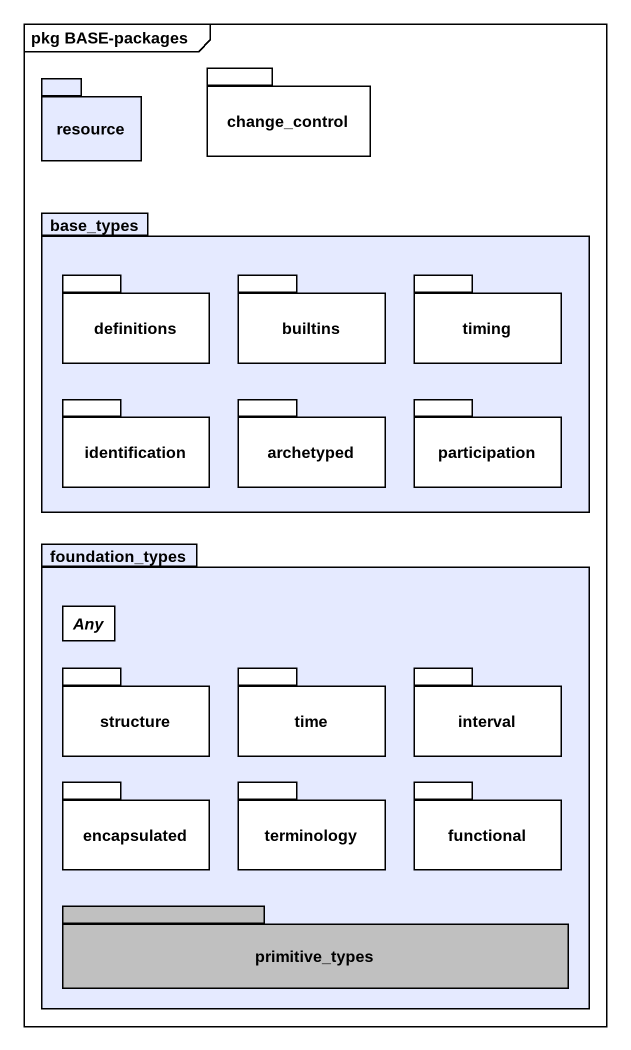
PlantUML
@startuml
mainframe pkg BASE-packages
hide circle
hide empty members
package resource #E5EAFF {
}
package change_control {
}
package base_types #E5EAFF {
  package definitions {
  }
  package builtins {
  }
  package timing {
  }
  package identification {
  }
  package archetyped {
  }
  package participation {
  }
}
package foundation_types #E5EAFF {
  abstract class Any #FFFFFF
  package structure {
  }
  package time {
  }
  package interval {
  }
  package encapsulated {
  }
  package terminology {
  }
  package functional {
  }
  package primitive_types #C0C0C0 {
  }
}
@enduml
